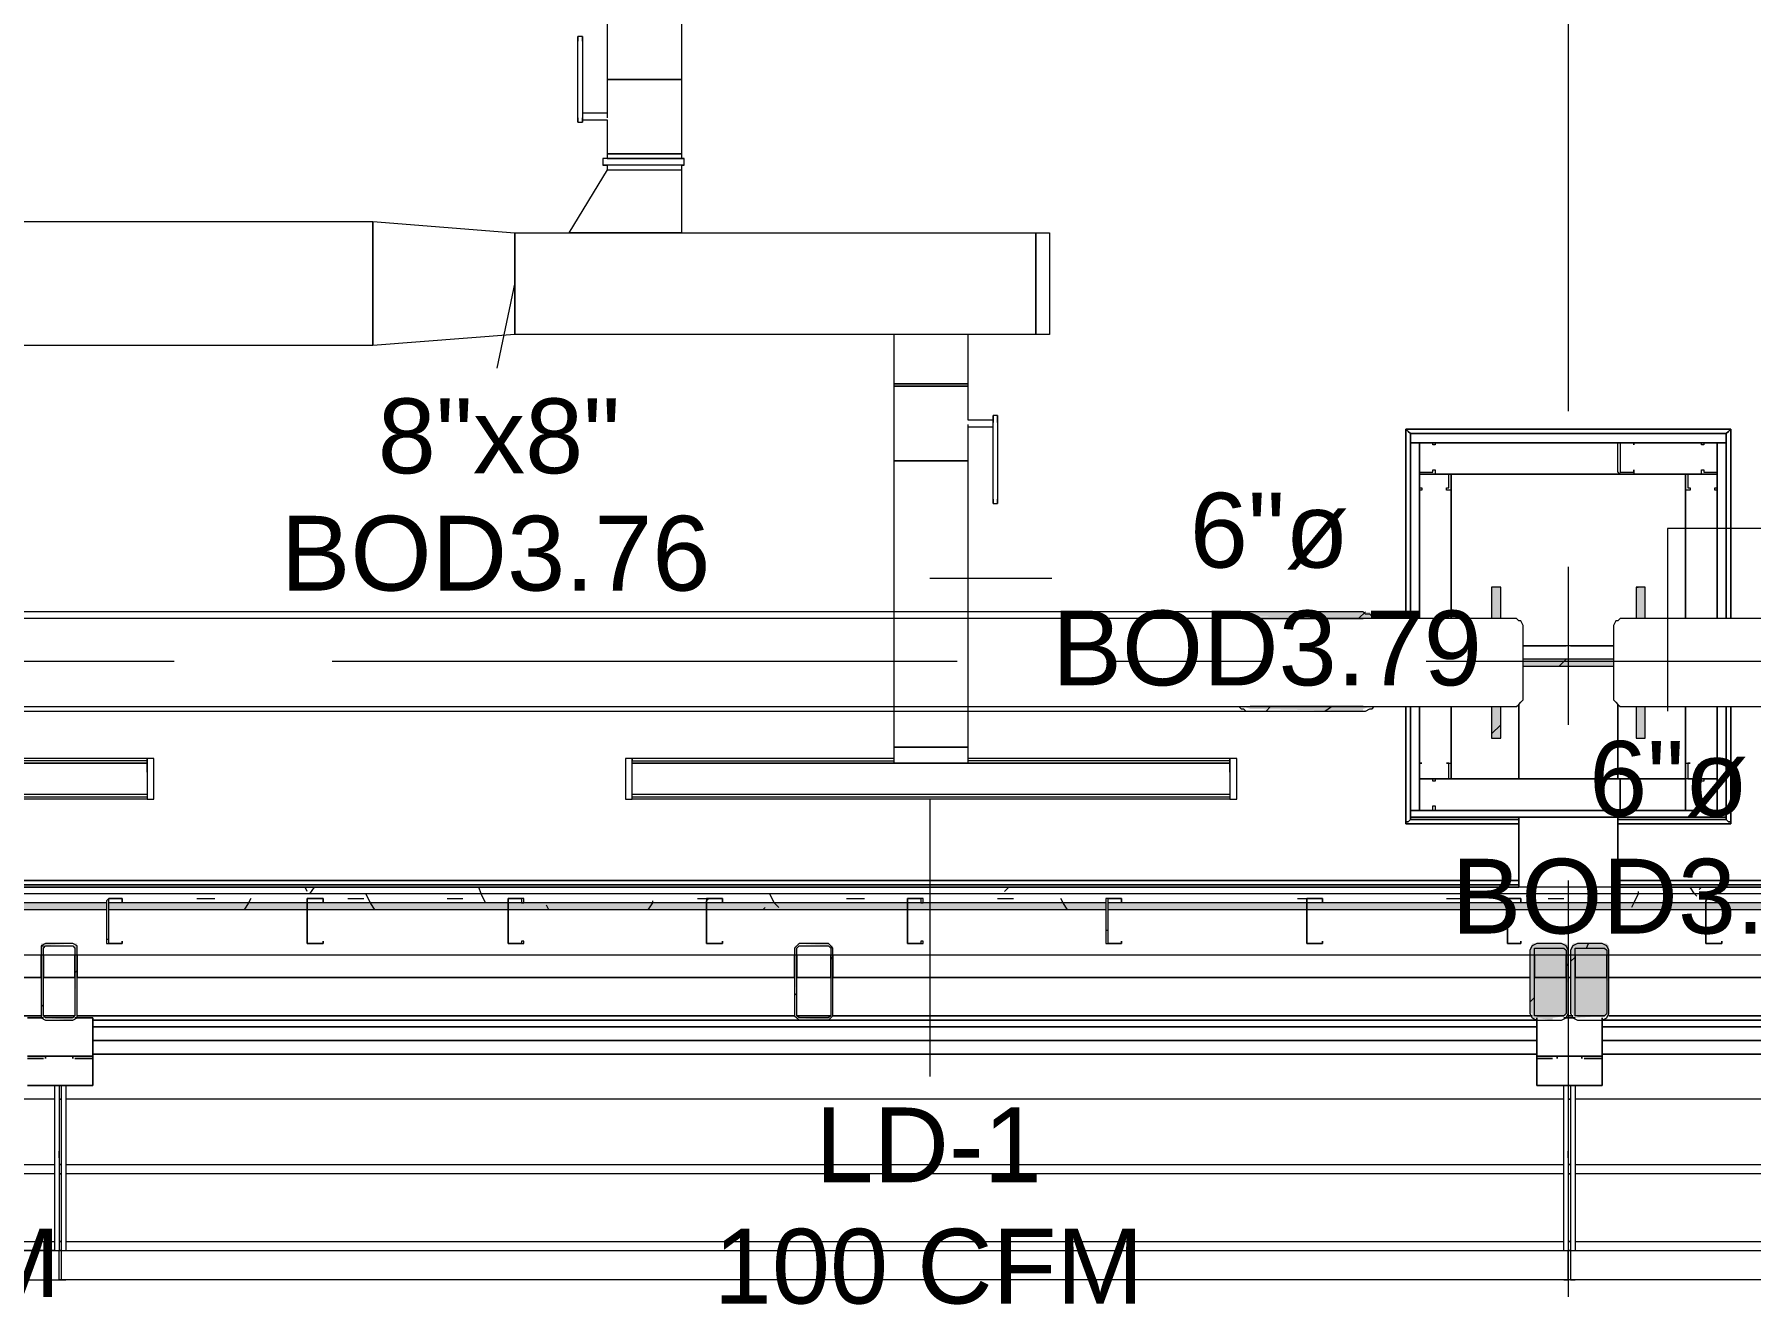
# Model space of a CAD drawing. Header units: metres. Extents: x -2 to 237, y -8 to 52.
# Drawn here: x 22.89 to 26.377, y 9.373 to 11.918 of the extents above; entities that cross this region are included whole.
import ezdxf

# ---------------------------------------------------------------- set-up
doc = ezdxf.new("R2010")
doc.units = ezdxf.units.M
doc.layers.add('HVAC - Ductos', color=5, linetype='Continuous', lineweight=0)
doc.layers.add('PDF3_Text', color=7, linetype='Continuous', lineweight=0)
doc.layers.add('PDF3_Geometry', color=7, linetype='Continuous', lineweight=0, true_color=0xaaaaaa)
doc.layers.add('PDF3_Solid Fills', color=7, linetype='Continuous', lineweight=0, true_color=0xffffff)
doc.styles.add('PDF Helvetica', font='')
doc.styles.get('PDF Helvetica').set_extended_font_data('Helvetica')

msp = doc.modelspace()

# ---------------------------------------------------------------- hatches: boundary and pattern name
at = {"layer": 'PDF3_Solid Fills', "lineweight": 0, "transparency": 33554559}
h = msp.add_hatch(color=256, dxfattribs=at)
h.paths.add_polyline_path([(25.9146, 10.648), (25.9146, 10.6343), (26.0979, 10.6343), (26.0979, 10.648)])
h.paths.add_polyline_path([(25.8688, 10.7306), (25.8688, 10.7947), (25.8504, 10.7947), (25.8504, 10.7306)])
h.paths.add_polyline_path([(25.8688, 10.5518), (25.8504, 10.5518), (25.8504, 10.4876), (25.8688, 10.4876)])
h.paths.add_polyline_path([(26.1438, 10.5518), (26.1438, 10.4876), (26.1621, 10.4876), (26.1621, 10.5518)])
h.paths.add_polyline_path([(26.1621, 10.7306), (26.1621, 10.7947), (26.1438, 10.7947), (26.1438, 10.7306)])
h = msp.add_hatch(color=256, dxfattribs=at)
h.paths.add_polyline_path([(25.3462, 10.5518), (25.36, 10.5472), (25.5892, 10.5426), (25.5892, 10.5472), (25.6029, 10.5518)])
h.paths.add_polyline_path([(25.612, 10.7352), (25.6029, 10.7443), (25.3462, 10.7443), (25.3416, 10.7397), (25.337, 10.7352), (25.612, 10.7306)])
h = msp.add_hatch(color=256, dxfattribs=at)
h.paths.add_polyline_path([(7.6086, 10.1393), (7.6086, 10.153), (7.0265, 10.153), (7.0265, 10.1393)])
h.paths.add_polyline_path([(57.9571, 10.153), (57.9571, 10.1393), (58.6858, 10.1393), (58.6858, 10.153)])
h.paths.add_polyline_path([(57.1457, 10.153), (57.1457, 10.1393), (57.9525, 10.1393), (57.9525, 10.153)])
h.paths.add_polyline_path([(55.1153, 10.153), (55.1153, 10.1393), (57.1412, 10.1393), (57.1412, 10.153)])
h.paths.add_polyline_path([(53.0849, 10.153), (53.0849, 10.1393), (55.1107, 10.1393), (55.1107, 10.153)])
h.paths.add_polyline_path([(52.2736, 10.153), (52.2736, 10.1393), (53.0803, 10.1393), (53.0803, 10.153)])
h.paths.add_polyline_path([(50.2432, 10.153), (50.2432, 10.1393), (52.2691, 10.1393), (52.2691, 10.153)])
h.paths.add_polyline_path([(47.4015, 10.153), (47.4015, 10.1393), (50.2386, 10.1393), (50.2386, 10.153)])
h.paths.add_polyline_path([(45.3711, 10.153), (45.3711, 10.1393), (47.3969, 10.1393), (47.3969, 10.153)])
h.paths.add_polyline_path([(42.5294, 10.153), (42.5294, 10.1393), (45.3665, 10.1393), (45.3665, 10.153)])
h.paths.add_polyline_path([(40.4989, 10.153), (40.4989, 10.1393), (42.5248, 10.1393), (42.5248, 10.153)])
h.paths.add_polyline_path([(39.6877, 10.153), (39.6877, 10.1393), (40.4943, 10.1393), (40.4943, 10.153)])
h.paths.add_polyline_path([(37.6572, 10.153), (37.6572, 10.1393), (39.6831, 10.1393), (39.6831, 10.153)])
h.paths.add_polyline_path([(35.6268, 10.153), (35.6268, 10.1393), (37.6527, 10.1393), (37.6527, 10.153)])
h.paths.add_polyline_path([(34.8155, 10.153), (34.8155, 10.1393), (35.6222, 10.1393), (35.6222, 10.153)])
h.paths.add_polyline_path([(32.7851, 10.153), (32.7851, 10.1393), (34.8109, 10.1393), (34.8109, 10.153)])
h.paths.add_polyline_path([(30.7546, 10.153), (30.7546, 10.1393), (32.7805, 10.1393), (32.7805, 10.153)])
h.paths.add_polyline_path([(29.9434, 10.153), (29.9434, 10.1393), (30.75, 10.1393), (30.75, 10.153)])
h.paths.add_polyline_path([(27.913, 10.153), (27.913, 10.1393), (29.9388, 10.1393), (29.9388, 10.153)])
h.paths.add_polyline_path([(25.0712, 10.153), (25.0712, 10.1393), (27.9084, 10.1393), (27.9084, 10.153)])
h.paths.add_polyline_path([(23.0408, 10.153), (23.0408, 10.1393), (25.0666, 10.1393), (25.0666, 10.153)])
h.paths.add_polyline_path([(20.1991, 10.153), (20.1991, 10.1393), (23.0362, 10.1393), (23.0362, 10.153)])
h.paths.add_polyline_path([(18.1687, 10.153), (18.1687, 10.1393), (20.1945, 10.1393), (20.1945, 10.153)])
h.paths.add_polyline_path([(17.3574, 10.153), (17.3574, 10.1393), (18.1641, 10.1393), (18.1641, 10.153)])
h.paths.add_polyline_path([(15.327, 10.153), (15.327, 10.1393), (17.3528, 10.1393), (17.3528, 10.153)])
h.paths.add_polyline_path([(13.2966, 10.153), (13.2966, 10.1393), (15.3224, 10.1393), (15.3224, 10.153)])
h.paths.add_polyline_path([(12.4853, 10.153), (12.4853, 10.1393), (13.292, 10.1393), (13.292, 10.153)])
h.paths.add_polyline_path([(10.4548, 10.153), (10.4548, 10.1393), (12.4807, 10.1393), (12.4807, 10.153)])
h.paths.add_polyline_path([(8.4244, 10.153), (8.4244, 10.1393), (10.4502, 10.1393), (10.4502, 10.153)])
h.paths.add_polyline_path([(7.6131, 10.153), (7.6131, 10.1393), (8.4198, 10.1393), (8.4198, 10.153)])
h = msp.add_hatch(color=256, dxfattribs=at)
h.paths.add_polyline_path([(22.9079, 10.066), (22.9675, 10.0706), (22.9033, 10.0706), (22.9033, 9.9193), (22.9125, 9.9238), (22.9079, 9.9238)])
h.paths.add_polyline_path([(22.9125, 9.9193), (22.967, 9.9147), (22.9675, 9.9147), (22.9675, 9.9193)])
h.paths.add_polyline_path([(22.9721, 9.9193), (22.9766, 10.0699), (22.9766, 10.0706), (22.9721, 10.0706)])
h = msp.add_hatch(color=256, dxfattribs=at)
h.paths.add_polyline_path([(24.5075, 10.066), (24.5075, 9.9238), (24.512, 10.066)])
h.paths.add_polyline_path([(24.4387, 10.066), (24.4342, 10.066), (24.4342, 9.9238)])
h.paths.add_polyline_path([(24.5029, 10.066), (24.5029, 10.0706), (24.4387, 10.0706)])
h.paths.add_polyline_path([(24.4433, 9.9193), (24.4433, 9.9238), (24.4387, 9.9238)])
h.paths.add_polyline_path([(24.4433, 9.9193), (24.5024, 9.9147), (24.5029, 9.9147), (24.5029, 9.9193)])
for points in [[(25.9283, 9.9284), (25.9329, 9.9284), (25.9329, 9.9193), (25.9421, 9.9193), (25.9739, 9.9147), (25.9742, 9.9147), (25.9742, 9.9193), (26.0017, 9.9238), (26.0062, 10.066), (26.0017, 10.0706), (25.9329, 10.0706), (25.9283, 10.0614)], [(26.0154, 9.9284), (26.0154, 9.9193), (26.016, 9.9193), (26.0842, 9.9238), (26.0887, 10.0645), (26.0887, 10.066), (26.0842, 10.0706), (26.0154, 10.0706), (26.0108, 10.0614), (26.0108, 9.9284)]]:
    msp.add_hatch(color=256, dxfattribs=at).paths.add_polyline_path(points)

# ---------------------------------------------------------------- linework, layer by layer
at = {"layer": 'HVAC - Ductos', "lineweight": 0}
for points in [[(24.0537, 12.8893), (24.0537, 11.826), (24.0537, 11.7572), (24.0033, 11.7572)], [(24.205, 11.6655), (24.205, 11.6747), (24.205, 11.826), (24.2004, 11.826), (24.1959, 11.826), (24.1821, 11.826), (24.1683, 11.826), (24.15, 11.826), (24.1271, 11.826), (24.1087, 11.826), (24.0904, 11.826), (24.0767, 11.826), (24.0629, 11.826), (24.0537, 11.826), (24.0629, 11.826), (24.0767, 11.826), (24.0904, 11.826), (24.1087, 11.826), (24.1271, 11.826), (24.15, 11.826), (24.1683, 11.826), (24.1821, 11.826), (24.1959, 11.826), (24.2004, 11.826), (24.205, 11.826), (24.205, 12.8893)], [(24.0033, 11.913), (23.9941, 11.913)], [(23.9941, 11.748), (23.9941, 11.7435), (23.9941, 11.7389), (23.9941, 11.7435), (23.9941, 11.748), (23.9941, 11.9039)], [(24.0033, 11.9039), (24.0033, 11.748), (24.0033, 11.7435), (24.0033, 11.7389), (24.0033, 11.7435), (24.0033, 11.748), (24.0033, 11.7435), (24.0537, 11.7435), (24.0537, 11.6747), (24.0629, 11.6747), (24.0767, 11.6747), (24.0904, 11.6747), (24.1087, 11.6747), (24.1271, 11.6747), (24.15, 11.6747), (24.1683, 11.6747), (24.1821, 11.6747), (24.1959, 11.6747), (24.2004, 11.6747), (24.205, 11.6747), (24.2004, 11.6747), (24.205, 11.6747), (24.2004, 11.6747), (24.1959, 11.6747), (24.1821, 11.6747), (24.1683, 11.6747), (24.15, 11.6747), (24.1271, 11.6747), (24.1087, 11.6747), (24.0904, 11.6747), (24.0767, 11.6747), (24.0629, 11.6747), (24.0537, 11.6747), (24.0537, 11.6655), (24.0629, 11.6655), (24.0767, 11.6655), (24.0904, 11.6655), (24.1087, 11.6655), (24.1271, 11.6655), (24.15, 11.6655), (24.1683, 11.6655), (24.1821, 11.6655), (24.1959, 11.6655), (24.2004, 11.6655), (24.205, 11.6655), (24.2004, 11.6655), (24.2096, 11.6655), (24.2004, 11.6655), (24.1867, 11.6655), (24.1683, 11.6655), (24.15, 11.6655), (24.1271, 11.6655), (24.1087, 11.6655), (24.0858, 11.6655), (24.0721, 11.6655), (24.0583, 11.6655), (24.0491, 11.6655), (24.0446, 11.6655), (24.0446, 11.6518)], [(24.0537, 11.7572), (24.0537, 11.7526), (24.0537, 11.748)], [(23.9941, 11.7389), (24.0033, 11.7389)], [(24.0537, 11.6655), (24.0491, 11.6655), (24.0446, 11.6655)], [(24.205, 11.6518), (24.2096, 11.6518), (24.2004, 11.6518), (24.1867, 11.6518), (24.1683, 11.6518), (24.15, 11.6518), (24.1271, 11.6518), (24.1087, 11.6518), (24.0858, 11.6518), (24.0721, 11.6518), (24.0583, 11.6518), (24.0491, 11.6518), (24.0446, 11.6518), (24.0491, 11.6518), (24.0537, 11.6518), (24.0537, 11.6426), (24.0629, 11.6426), (24.0767, 11.6426), (24.0904, 11.6426), (24.1087, 11.6426), (24.1271, 11.6426), (24.15, 11.6426), (24.1683, 11.6426), (24.1821, 11.6426), (24.1959, 11.6426), (24.2004, 11.6426), (24.205, 11.6426), (24.205, 11.6518), (24.2004, 11.6518), (24.1959, 11.6518)], [(24.0629, 11.6518), (24.0583, 11.6518)], [(24.0767, 11.6518), (24.0721, 11.6518)], [(24.1683, 11.6518), (24.15, 11.6518), (24.1271, 11.6518), (24.1087, 11.6518), (24.0904, 11.6518), (24.0858, 11.6518)], [(24.1867, 11.6518), (24.1821, 11.6518)], [(24.2096, 11.6518), (24.2096, 11.6655)], [(24.0537, 11.6426), (23.9758, 11.5143), (23.9804, 11.5143), (23.9987, 11.5143), (24.0217, 11.5143), (24.0537, 11.5143), (24.1271, 11.5143), (24.1592, 11.5143), (24.1821, 11.5143), (24.2004, 11.5143), (24.205, 11.5143), (24.205, 11.6426)], [(24.095, 11.6426), (24.0996, 11.6426), (24.1042, 11.6426)], [(24.1546, 11.6426), (24.1592, 11.6426)], [(24.205, 11.5143), (24.2004, 11.5143), (24.1821, 11.5143), (24.1592, 11.5143), (24.1271, 11.5143), (24.0537, 11.5143), (24.0217, 11.5143), (23.9987, 11.5143), (23.9804, 11.5143), (23.9758, 11.5143)], [(23.8658, 11.4134), (23.8291, 11.2393)], [(24.8375, 10.9734), (24.8375, 11.1293), (24.8375, 11.1339), (24.8375, 11.1384), (24.8375, 11.143), (24.8375, 11.1384), (24.8375, 11.1339), (24.8375, 11.1293), (24.8375, 11.1339), (24.787, 11.1339), (24.787, 11.2026), (24.787, 11.2072), (24.787, 11.308), (24.7779, 11.308), (24.7642, 11.308), (24.7504, 11.308), (24.7321, 11.308), (24.7092, 11.308), (24.6908, 11.308), (24.6725, 11.308), (24.6587, 11.308), (24.645, 11.308), (24.6358, 11.308), (24.6358, 11.2072), (24.6358, 11.2026), (24.6358, 11.0514), (24.645, 11.0514), (24.6587, 11.0514), (24.6725, 11.0514), (24.6908, 11.0514), (24.7092, 11.0514), (24.7321, 11.0514), (24.7504, 11.0514), (24.7642, 11.0514), (24.7779, 11.0514), (24.787, 11.0514), (24.787, 11.1201), (24.8375, 11.1201)], [(24.787, 11.1201), (24.787, 11.1247)], [(24.8375, 11.143), (24.8375, 11.1384), (24.8375, 11.143)], [(24.8467, 11.143), (24.8375, 11.143)], [(24.8467, 11.143), (24.8467, 11.1384), (24.8467, 11.143)], [(24.8467, 11.1293), (24.8467, 11.1339), (24.8467, 11.1384), (24.8467, 11.143), (24.8467, 11.1384), (24.8467, 11.1339), (24.8467, 11.1293), (24.8467, 10.9734)], [(24.8375, 10.9643), (24.8467, 10.9643)], [(27.34, 10.9139), (26.2079, 10.9139), (26.2079, 10.5426)], [(24.7092, 10.813), (24.9566, 10.813)], [(24.6358, 10.4693), (24.6404, 10.4693), (24.645, 10.4693), (24.6587, 10.4693), (24.6725, 10.4693), (24.6908, 10.4693), (24.7092, 10.4693), (24.7321, 10.4693), (24.7504, 10.4693), (24.7642, 10.4693), (24.7779, 10.4693), (24.7825, 10.4693), (24.787, 10.4693)], [(24.787, 10.4693), (24.7779, 10.4693), (24.7642, 10.4693), (24.7504, 10.4693), (24.7321, 10.4693), (24.7092, 10.4693), (24.6908, 10.4693), (24.6725, 10.4693), (24.6587, 10.4693), (24.645, 10.4693), (24.6358, 10.4693)], [(23.1187, 10.4188), (23.1187, 10.4234), (23.1187, 10.428), (23.1187, 10.4464), (23.1187, 10.4418), (22.587, 10.4418)], [(23.1187, 10.4464), (22.587, 10.4464)], [(23.1187, 10.4326), (23.1187, 10.428), (23.1187, 10.4234)], [(24.1042, 10.4188), (24.1042, 10.4234), (24.1042, 10.428), (24.1042, 10.4464), (24.1042, 10.4418), (24.6358, 10.4418)], [(24.6358, 10.4464), (24.1042, 10.4464)], [(24.1042, 10.4234), (24.1042, 10.428), (24.1042, 10.4326)], [(25.3188, 10.4188), (25.3188, 10.4234), (25.3188, 10.428), (25.3188, 10.4464), (25.3188, 10.4418), (24.787, 10.4418)], [(25.3188, 10.4464), (24.787, 10.4464)], [(25.3188, 10.4326), (25.3188, 10.428), (25.3188, 10.4234)], [(23.1187, 10.3959), (23.1187, 10.3868), (23.1187, 10.3684), (23.1187, 10.3638), (21.9041, 10.3638), (21.9041, 10.3684), (21.9041, 10.3868), (21.9041, 10.3959)], [(25.3188, 10.3959), (25.3188, 10.3868), (25.3188, 10.3684), (25.3188, 10.3638), (24.1042, 10.3638), (24.1042, 10.3684), (24.1042, 10.3868), (24.1042, 10.3959)], [(21.9041, 10.3684), (23.1187, 10.3684)], [(23.1187, 10.3914), (23.1187, 10.3868), (23.1187, 10.3822)], [(24.1042, 10.3822), (24.1042, 10.3868), (24.1042, 10.3914)], [(24.1042, 10.3684), (25.3188, 10.3684)], [(24.7092, 10.3638), (24.7092, 9.8001)], [(25.3188, 10.3914), (25.3188, 10.3868), (25.3188, 10.3822)]]:
    msp.add_lwpolyline(points, dxfattribs=at)
for points in [[(23.9941, 11.9039), (23.9941, 11.9085), (23.9941, 11.913), (23.9941, 11.9085)], [(24.0033, 11.9039), (24.0033, 11.9085), (24.0033, 11.913), (24.0033, 11.9085)], [(21.1203, 11.5372), (23.5771, 11.5372), (23.5771, 11.2852), (21.1203, 11.2852)], [(23.8658, 11.308), (23.5771, 11.2852), (23.5771, 11.5372), (23.8658, 11.5143)], [(23.8658, 11.5143), (24.9246, 11.5143), (24.9246, 11.308), (23.8658, 11.308)], [(24.9521, 11.5143), (24.9521, 11.308), (24.9246, 11.308), (24.9246, 11.5143)], [(24.787, 11.2072), (24.7779, 11.2072), (24.7642, 11.2072), (24.7504, 11.2072), (24.7321, 11.2072), (24.7092, 11.2072), (24.6908, 11.2072), (24.6725, 11.2072), (24.6587, 11.2072), (24.645, 11.2072), (24.6358, 11.2072), (24.645, 11.2072), (24.6587, 11.2072), (24.6725, 11.2072), (24.6908, 11.2072), (24.7092, 11.2072), (24.7321, 11.2072), (24.7504, 11.2072), (24.7642, 11.2072), (24.7779, 11.2072)], [(24.7092, 11.2072), (24.7321, 11.2072), (24.7504, 11.2072), (24.7642, 11.2072), (24.7779, 11.2072), (24.787, 11.2072), (24.7779, 11.2072), (24.7642, 11.2072), (24.7504, 11.2072), (24.7321, 11.2072), (24.7092, 11.2072), (24.6908, 11.2072), (24.6725, 11.2072), (24.6587, 11.2072), (24.645, 11.2072), (24.6358, 11.2072), (24.645, 11.2072), (24.6587, 11.2072), (24.6725, 11.2072), (24.6908, 11.2072)], [(24.787, 11.2026), (24.7779, 11.2026), (24.7642, 11.2026), (24.7504, 11.2026), (24.7321, 11.2026), (24.7092, 11.2026), (24.6908, 11.2026), (24.6725, 11.2026), (24.6587, 11.2026), (24.645, 11.2026), (24.6358, 11.2026), (24.645, 11.2026), (24.6587, 11.2026), (24.6725, 11.2026), (24.6908, 11.2026), (24.7092, 11.2026), (24.7321, 11.2026), (24.7504, 11.2026), (24.7642, 11.2026), (24.7779, 11.2026)], [(24.6358, 11.2026), (24.645, 11.2026), (24.6587, 11.2026), (24.6725, 11.2026), (24.6908, 11.2026), (24.7092, 11.2026), (24.7321, 11.2026), (24.7504, 11.2026), (24.7642, 11.2026), (24.7779, 11.2026), (24.787, 11.2026), (24.7779, 11.2026), (24.7642, 11.2026), (24.7504, 11.2026), (24.7321, 11.2026), (24.7092, 11.2026), (24.6908, 11.2026), (24.6725, 11.2026), (24.6587, 11.2026), (24.645, 11.2026)], [(24.6358, 10.4372), (24.6404, 10.4372), (24.645, 10.4372), (24.6587, 10.4372), (24.6725, 10.4372), (24.6908, 10.4372), (24.7092, 10.4372), (24.7321, 10.4372), (24.7504, 10.4372), (24.7642, 10.4372), (24.7779, 10.4372), (24.7825, 10.4372), (24.787, 10.4372), (24.787, 10.4693), (24.787, 11.0514), (24.7779, 11.0514), (24.7642, 11.0514), (24.7504, 11.0514), (24.7321, 11.0514), (24.7092, 11.0514), (24.6908, 11.0514), (24.6725, 11.0514), (24.6587, 11.0514), (24.645, 11.0514), (24.6358, 11.0514), (24.6358, 10.4693)], [(24.8375, 10.9734), (24.8375, 10.9689), (24.8375, 10.9643), (24.8375, 10.9689)], [(24.8467, 10.9734), (24.8467, 10.9689), (24.8467, 10.9643), (24.8467, 10.9689)], [(21.9041, 10.4372), (23.1187, 10.4372), (21.9041, 10.4372), (23.1187, 10.4372), (23.1187, 10.373), (21.9041, 10.373)], [(23.1325, 10.3638), (23.1325, 10.4464), (23.1187, 10.4464), (23.1187, 10.3638)], [(24.0904, 10.3638), (24.1042, 10.3638), (24.1042, 10.4464), (24.0904, 10.4464)], [(24.1042, 10.4372), (25.3188, 10.4372), (24.1042, 10.4372), (25.3188, 10.4372), (25.3188, 10.373), (24.1042, 10.373)], [(25.3325, 10.3638), (25.3325, 10.4464), (25.3188, 10.4464), (25.3188, 10.3638)]]:
    msp.add_lwpolyline(points, close=True, dxfattribs=at)
at = {"layer": 'PDF3_Geometry', "lineweight": 0}
for points in [[(44.8348, 23.9902), (44.8348, 23.9857), (45.261, 23.9857), (45.3756, 23.9857), (45.3756, 24.1094), (44.8348, 24.1094), (44.8348, 34.0599), (45.3206, 34.0599), (45.3206, 34.1699), (58.6399, 34.1699), (58.6399, 24.0086), (57.0037, 24.0086), (57.0037, 23.9902), (58.6399, 23.9902), (58.6399, 22.5006), (57.5812, 22.5006), (57.5812, 22.4869), (58.6399, 22.4869), (58.6399, 10.1851), (7.0265, 10.1851)], [(58.6537, 22.4869), (58.6537, 10.1851), (58.6537, 10.1714), (7.0265, 10.1714)], [(26.0062, 12.4218), (26.0062, 11.1522)], [(7.0265, 10.0476), (58.7775, 10.0476), (58.7775, 10.0706), (58.7775, 10.1393), (58.7775, 10.1851), (58.7775, 10.4784), (58.7775, 10.8818), (58.7775, 11.2897), (58.7775, 11.693)], [(25.6854, 11.1064), (26.3271, 11.1064), (25.6854, 11.1064)], [(25.6854, 10.7306), (25.6854, 11.1064), (25.6854, 10.7306)], [(25.6854, 10.7306), (25.6854, 11.1064), (25.6854, 10.7306)], [(25.6854, 11.1064), (26.3271, 11.1064), (25.6854, 11.1064)], [(26.3271, 11.1064), (25.6854, 11.1064)], [(26.3271, 11.1064), (25.6854, 11.1064), (26.3271, 11.1064)], [(25.6854, 11.1064), (25.6854, 11.088)], [(26.3271, 10.7306), (26.3271, 11.1064), (26.3271, 10.7306)], [(26.3271, 11.088), (26.3271, 11.1064)], [(25.6854, 11.088), (26.3271, 11.088)], [(26.0062, 10.836), (26.0062, 10.5151)], [(25.8688, 10.7306), (25.8688, 10.7947), (25.8504, 10.7947), (25.8504, 10.7306)], [(26.1438, 10.7947), (26.1483, 10.7947)], [(26.1621, 10.7306), (26.1621, 10.7947), (26.1438, 10.7947), (26.1438, 10.7306)], [(25.3646, 10.7443), (21.5375, 10.7443), (21.5329, 10.7443), (21.5283, 10.7397), (21.5237, 10.7352), (21.5237, 10.7306), (21.5191, 10.726), (21.5191, 10.7214), (21.5191, 10.5655), (21.5191, 10.5564), (21.5237, 10.5518), (21.5237, 10.5472), (21.5283, 10.5426), (21.5329, 10.5426), (21.5375, 10.5426), (25.3646, 10.5426)], [(25.612, 10.7306), (25.6075, 10.7352), (25.6029, 10.7397), (25.5938, 10.7397), (25.5892, 10.7443), (25.58, 10.7443), (25.3646, 10.7443), (25.36, 10.7443), (25.3508, 10.7397), (25.3462, 10.7397), (25.3416, 10.7352), (25.337, 10.7306)], [(25.58, 10.7306), (25.5938, 10.7443)], [(21.8125, 10.5518), (25.8962, 10.5518), (25.9008, 10.5518), (25.9054, 10.5564), (25.91, 10.561), (25.9146, 10.5655), (25.9146, 10.5701), (25.9146, 10.5747), (25.9146, 10.7076), (25.9146, 10.7122), (25.9146, 10.7168), (25.91, 10.726), (25.9054, 10.726), (25.9008, 10.7306), (25.8962, 10.7306), (21.8125, 10.7306)], [(25.36, 10.7306), (25.3646, 10.7306), (25.58, 10.7306), (25.5846, 10.7306), (25.5892, 10.7306)], [(30.2276, 10.7306), (26.1163, 10.7306), (26.1117, 10.7306), (26.1071, 10.726), (26.1025, 10.726), (26.0979, 10.7168), (26.0979, 10.7122), (26.0979, 10.7076), (26.0979, 10.5747), (26.0979, 10.5701), (26.0979, 10.5655), (26.1025, 10.561), (26.1071, 10.5564), (26.1117, 10.5518), (26.1163, 10.5518), (30.2276, 10.5518)], [(26.0292, 10.6755), (26.0246, 10.6755), (26.02, 10.6755), (26.0154, 10.6755), (26.0108, 10.6755), (26.0154, 10.6755), (26.02, 10.6755), (26.0246, 10.6755), (26.0292, 10.6755), (26.0979, 10.6755), (25.9146, 10.6755), (25.9833, 10.6755), (25.9879, 10.6755), (25.9925, 10.6755), (25.9971, 10.6755), (26.0017, 10.6755), (25.9971, 10.6755), (25.9925, 10.6755), (25.9879, 10.6755), (25.9833, 10.6755)], [(23.1737, 10.6434), (22.8575, 10.6434)], [(24.7642, 10.6434), (23.4946, 10.6434)], [(25.3967, 10.6434), (25.0804, 10.6434)], [(26.9871, 10.6434), (25.7175, 10.6434)], [(26.0979, 10.648), (25.9146, 10.648)], [(25.9879, 10.6343), (26.0017, 10.648)], [(25.9146, 10.6343), (26.0979, 10.6343)], [(25.337, 10.5518), (25.3416, 10.5472), (25.3462, 10.5472), (25.3508, 10.5426), (25.36, 10.5426), (25.3646, 10.5426), (25.58, 10.5426), (25.5892, 10.5426), (25.5938, 10.5426), (25.6029, 10.5472), (25.6075, 10.5472), (25.612, 10.5518)], [(25.5892, 10.5518), (25.5846, 10.5518), (25.58, 10.5518), (25.3646, 10.5518), (25.36, 10.5518)], [(25.3921, 10.5426), (25.4013, 10.5518)], [(25.5112, 10.5426), (25.525, 10.5518)], [(25.6854, 10.5518), (25.6854, 10.3272), (25.6854, 10.5518)], [(25.8504, 10.5518), (25.8504, 10.4876), (25.8688, 10.4876), (25.8688, 10.5518)], [(26.1071, 10.4051), (26.1071, 10.5564), (26.1071, 10.4051)], [(26.1438, 10.5518), (26.1438, 10.4876), (26.1621, 10.4876), (26.1621, 10.5518)], [(25.8504, 10.4968), (25.8688, 10.5151)], [(25.6854, 10.3272), (26.3271, 10.3272), (25.6854, 10.3272)], [(16.9082, 10.1851), (25.9054, 10.1851)], [(16.9082, 10.1851), (25.9054, 10.1851)], [(16.9082, 10.1851), (25.9054, 10.1851)], [(25.9054, 10.1851), (16.9082, 10.1851)], [(16.9082, 10.1851), (25.9054, 10.1851)], [(16.9082, 10.1851), (25.9054, 10.1851)], [(26.0062, 10.1988), (26.0062, 9.2684)], [(26.1071, 10.1851), (35.1043, 10.1851)], [(26.1071, 10.1851), (35.1043, 10.1851)], [(26.1071, 10.1851), (35.1043, 10.1851)], [(35.1043, 10.1851), (26.1071, 10.1851)], [(26.1071, 10.1851), (35.1043, 10.1851)], [(26.1071, 10.1851), (35.1043, 10.1851)], [(23.0362, 10.153), (22.6329, 10.153), (22.225, 10.153), (21.8217, 10.153), (21.4137, 10.153), (21.0103, 10.153), (20.6025, 10.153), (20.1991, 10.153)], [(25.0666, 10.153), (24.6633, 10.153), (24.2554, 10.153), (23.8521, 10.153), (23.4441, 10.153), (23.0408, 10.153)], [(27.9084, 10.153), (27.505, 10.153), (27.0971, 10.153), (26.6938, 10.153), (26.2858, 10.153), (25.8825, 10.153), (25.4746, 10.153), (25.0712, 10.153)], [(23.0362, 10.1393), (22.6329, 10.1393), (22.225, 10.1393), (21.8217, 10.1393), (21.4137, 10.1393), (21.0103, 10.1393), (20.6025, 10.1393), (20.1991, 10.1393)], [(25.0666, 10.1393), (24.6633, 10.1393), (24.2554, 10.1393), (23.8521, 10.1393), (23.4441, 10.1393), (23.0408, 10.1393)], [(27.9084, 10.1393), (27.505, 10.1393), (27.0971, 10.1393), (26.6938, 10.1393), (26.2858, 10.1393), (25.8825, 10.1393), (25.4746, 10.1393), (25.0712, 10.1393)], [(22.9033, 10.066), (22.9079, 10.066)], [(22.9033, 10.0018), (22.9033, 10.0476)], [(22.9079, 10.0476), (22.9079, 10.0018)], [(22.9721, 10.0018), (22.9721, 10.0476)], [(22.9767, 10.0476), (22.9767, 10.0018)], [(24.4342, 10.0018), (24.4342, 10.0476)], [(24.4387, 10.0476), (24.4387, 10.0018)], [(24.5075, 10.0018), (24.5075, 10.0476)], [(24.5075, 10.0384), (24.512, 10.043)], [(24.512, 10.0476), (24.512, 10.0018)], [(25.9283, 10.0476), (25.9283, 10.0018)], [(25.9375, 10.0476), (25.9375, 10.0018)], [(26.0017, 10.0018), (26.0017, 10.0476)], [(26.0062, 10.0018), (26.0062, 10.0476)], [(26.0108, 10.0476), (26.0108, 10.0018)], [(26.0108, 10.0338), (26.02, 10.043)], [(26.02, 10.0476), (26.02, 10.0018)], [(26.0429, 10.0614), (26.0475, 10.0706)], [(26.0842, 10.0018), (26.0842, 10.0476)], [(26.0888, 10.0018), (26.0888, 10.0476)], [(22.9721, 10.011), (22.9767, 10.0155)], [(26.0017, 10.0247), (26.0062, 10.0293)], [(22.9033, 9.9422), (22.9079, 9.9468)], [(24.4342, 9.9651), (24.4387, 9.9697)], [(25.9283, 9.9514), (25.9375, 9.9606)], [(22.8758, 9.9193), (22.9079, 9.9193), (22.8758, 9.9193)], [(26.0383, 9.7818), (26.0338, 9.7818), (26.075, 9.7818), (26.075, 9.7864), (26.075, 9.8322), (26.075, 9.8368), (26.075, 9.8414), (26.075, 9.8459), (26.075, 9.9147), (26.075, 9.9193), (26.075, 9.9147), (26.075, 9.8459), (26.075, 9.8414), (26.075, 9.8368), (26.075, 9.8322), (26.075, 9.7864), (26.075, 9.7818), (26.0338, 9.7818), (26.0383, 9.7818), (26.0429, 9.7818), (26.0383, 9.7818), (26.0338, 9.7818), (25.9833, 9.7818), (25.9742, 9.7818), (25.9833, 9.7818), (25.9971, 9.7818), (25.9925, 9.7818), (26.0062, 9.7818), (26.0108, 9.7818), (26.0108, 9.4472), (26.0108, 9.4334), (26.0108, 9.4151), (26.0108, 9.406), (26.0108, 9.3922), (26.0108, 9.3876), (22.94, 9.3876), (22.94, 9.3922), (22.94, 9.406), (22.94, 9.4151), (22.94, 9.4334), (22.94, 9.4472), (22.9445, 9.4472)], [(26.0108, 9.7818), (26.02, 9.7818), (26.0338, 9.7818), (26.0246, 9.7818), (26.0338, 9.7818), (25.9833, 9.7818), (25.9421, 9.7818), (25.9421, 9.7864), (25.9421, 9.8322), (25.9421, 9.8368), (25.9421, 9.8414), (25.9421, 9.8459), (25.9421, 9.9147), (25.9421, 9.9193), (25.9421, 9.9147), (25.9421, 9.8459), (25.9421, 9.8414), (25.9421, 9.8368), (25.9421, 9.8322), (25.9421, 9.7864), (25.9421, 9.7818), (25.9833, 9.7818), (25.9742, 9.7818), (25.9833, 9.7818), (26.0338, 9.7818), (26.0383, 9.7818), (26.0429, 9.7818)], [(25.9971, 9.9193), (26.02, 9.9193), (25.9971, 9.9193)], [(25.9971, 9.9193), (26.02, 9.9193), (25.9971, 9.9193)], [(22.9125, 9.8368), (22.9125, 9.8414)], [(22.9125, 9.8368), (22.9125, 9.8414)], [(22.9125, 9.8414), (22.9125, 9.8368)], [(22.9125, 9.8414), (22.9125, 9.8368)], [(22.9675, 9.8368), (22.9675, 9.8414)], [(22.9675, 9.8368), (22.9675, 9.8414)], [(22.9675, 9.8368), (22.9675, 9.8414)], [(22.9675, 9.8368), (22.9675, 9.8414)], [(24.4342, 9.8459), (24.512, 9.8459)], [(25.9833, 9.8368), (25.9833, 9.8414)], [(25.9833, 9.8414), (25.9833, 9.8368)], [(25.9833, 9.8414), (25.9833, 9.8368)], [(26.0338, 9.8368), (26.0338, 9.8414)], [(26.0338, 9.8368), (26.0338, 9.8414)], [(26.0338, 9.8368), (26.0338, 9.8414)], [(7.6131, 9.7818), (7.6086, 9.7818), (7.6131, 9.7818), (7.6131, 9.4472), (7.604, 9.4472), (10.6794, 9.4472), (10.6748, 9.4472), (13.7457, 9.4472), (13.7412, 9.4472), (16.8119, 9.4472), (16.8074, 9.4472), (19.8783, 9.4472), (19.8737, 9.4472), (22.9445, 9.4472), (22.94, 9.4472), (26.0108, 9.4472), (26.0062, 9.4472), (29.0772, 9.4472), (29.0726, 9.4472), (32.1434, 9.4472)], [(19.8783, 9.4472), (19.8737, 9.4472), (19.8737, 9.4334), (19.8737, 9.4151), (19.8737, 9.406), (19.8737, 9.3922), (19.8737, 9.3876), (22.9445, 9.3876), (22.9445, 9.3922), (22.9445, 9.406), (22.9445, 9.4151), (22.9445, 9.4334), (22.9445, 9.4472), (22.9445, 9.7818), (22.94, 9.7818), (22.9263, 9.7818), (22.94, 9.7818), (22.9445, 9.7818), (22.9537, 9.7818)], [(22.8758, 9.7818), (22.9171, 9.7818), (22.9308, 9.7818), (22.9263, 9.7818), (22.9308, 9.7818), (22.9308, 9.4472), (19.8875, 9.4472)], [(22.9445, 9.7818), (22.9537, 9.7818), (22.9675, 9.7818), (22.9583, 9.7818), (22.9675, 9.7818), (22.9171, 9.7818), (22.8758, 9.7818)], [(22.9308, 9.7818), (22.9171, 9.7818), (22.9217, 9.7818), (22.9171, 9.7818), (22.9675, 9.7818), (22.9583, 9.7818), (22.9675, 9.7818), (22.9537, 9.7818), (22.9537, 9.4472), (25.9971, 9.4472), (25.9971, 9.7818)], [(22.94, 9.7818), (22.94, 9.4472)], [(25.9879, 9.7818), (25.9833, 9.7818), (25.9879, 9.7818)], [(25.9879, 9.7818), (25.9833, 9.7818), (25.9879, 9.7818)], [(26.02, 9.7818), (26.02, 9.4472), (29.0634, 9.4472), (29.0634, 9.7818), (29.0726, 9.7818), (29.0772, 9.7818), (29.0772, 9.4472), (29.0772, 9.4334), (29.0772, 9.4151), (29.0772, 9.406), (29.0772, 9.3922), (29.0772, 9.3876), (26.0062, 9.3876), (26.0062, 9.3922), (26.0062, 9.406), (26.0062, 9.4151), (26.0062, 9.4334), (26.0062, 9.4472), (26.0108, 9.4472)], [(26.0062, 9.7818), (26.0062, 9.4472)], [(22.9308, 9.7543), (19.8875, 9.7543)], [(25.9971, 9.7543), (22.9537, 9.7543)], [(29.0634, 9.7543), (26.02, 9.7543)], [(22.94, 9.6351), (22.94, 9.6488)], [(26.0062, 9.6351), (26.0062, 9.6488)], [(19.8875, 9.6214), (22.9308, 9.6214)], [(22.9308, 9.603), (19.8875, 9.603)], [(22.9537, 9.6214), (25.9971, 9.6214)], [(25.9971, 9.603), (22.9537, 9.603)], [(26.02, 9.6214), (29.0634, 9.6214)], [(29.0634, 9.603), (26.02, 9.603)], [(19.8875, 9.4655), (22.9308, 9.4655)], [(22.9537, 9.4655), (25.9971, 9.4655)], [(26.02, 9.4655), (29.0634, 9.4655)], [(22.9308, 9.3876), (22.94, 9.3876)], [(22.9445, 9.3876), (22.9537, 9.3876)], [(25.9971, 9.3876), (26.0062, 9.3876)], [(26.0108, 9.3876), (26.02, 9.3876)]]:
    msp.add_lwpolyline(points, dxfattribs=at)
for points in [[(25.6763, 11.1155), (26.3362, 11.1155), (26.3316, 11.111), (26.3271, 11.1064), (25.6854, 11.1064), (25.6808, 11.111), (25.6854, 11.1064), (26.3271, 11.1064), (26.3316, 11.111), (26.3362, 11.1155), (25.6763, 11.1155), (26.3362, 11.1155), (26.3362, 10.7306), (26.3362, 11.1155), (26.3362, 10.7306), (26.3362, 11.1155)], [(25.6763, 10.7306), (25.6763, 11.1155)], [(26.3271, 11.1064), (26.3271, 11.0239), (26.3271, 10.7306), (26.3271, 11.1064), (26.3271, 10.7306), (26.3271, 11.088), (26.3088, 11.088), (25.7038, 11.088), (25.6854, 11.088), (25.6854, 10.7306), (25.6854, 11.1064), (25.6808, 11.111), (25.6763, 11.1155), (25.6763, 10.7306), (25.6763, 11.1155), (25.6808, 11.111), (25.6854, 11.1064), (25.6854, 10.7306), (25.6854, 11.1064), (25.6854, 10.7306), (25.6854, 11.1064), (26.3271, 11.1064), (25.6854, 11.1064)], [(25.6854, 11.0239), (25.6854, 10.7306), (25.6854, 11.1064)], [(26.3316, 11.111), (26.3271, 11.1064), (26.3271, 10.7306), (26.3271, 11.1064), (26.3271, 10.7306), (26.3271, 11.1064)], [(26.3271, 11.1064), (26.3271, 10.7306)], [(25.7038, 11.0239), (25.7038, 11.0284), (25.7038, 11.088), (25.7358, 11.088), (25.7358, 11.0834), (25.7312, 11.0834), (25.7312, 11.088), (25.7038, 11.088), (25.7038, 11.0284), (25.7312, 11.0284), (25.7312, 11.033), (25.7358, 11.033), (25.7358, 11.0239)], [(25.7679, 11.0239), (25.7038, 11.0239), (25.7038, 11.088), (25.7038, 10.7306), (25.7038, 11.0239), (25.7679, 11.0239), (25.7679, 10.7306)], [(26.2446, 11.0239), (25.7679, 11.0239), (26.2446, 11.0239), (26.3088, 11.0239), (26.3088, 11.088), (26.3088, 10.7306), (26.3088, 11.0239), (26.2446, 11.0239), (26.2446, 10.7306)], [(26.1117, 11.0239), (26.1071, 11.0284), (26.1071, 11.088), (26.1117, 11.088), (26.1392, 11.088), (26.1392, 11.0834), (26.1392, 11.088), (26.1117, 11.088), (26.1117, 11.0284), (26.1392, 11.0284), (26.1392, 11.033), (26.1392, 11.0239)], [(26.3088, 11.088), (26.3088, 11.0284), (26.3088, 11.0239), (26.2767, 11.0239), (26.2767, 11.033), (26.2812, 11.033), (26.2812, 11.0284), (26.3088, 11.0284), (26.3088, 11.088), (26.2812, 11.088), (26.2812, 11.0834), (26.2767, 11.0834), (26.2767, 11.088)], [(25.7038, 11.0239), (25.7633, 11.0239), (25.7679, 11.0239), (25.7679, 10.9918), (25.7588, 10.9918), (25.7588, 10.9964), (25.7633, 10.9964), (25.7633, 11.0239), (25.7038, 11.0239), (25.7038, 10.9964), (25.7083, 10.9964), (25.7083, 10.9918), (25.7038, 10.9918)], [(26.2446, 11.0239), (26.2492, 11.0239), (26.3088, 11.0239), (26.3088, 10.9918), (26.3042, 10.9918), (26.3042, 10.9964), (26.3088, 10.9964), (26.3088, 11.0239), (26.2492, 11.0239), (26.2492, 10.9964), (26.2538, 10.9964), (26.2538, 10.9918), (26.2446, 10.9918)], [(26.3362, 10.3134), (26.3362, 10.318), (26.3316, 10.318), (26.3271, 10.3226), (26.3271, 10.3272), (26.3271, 10.5518), (26.3271, 10.3226), (26.3271, 10.5518), (26.3271, 10.3272), (26.1071, 10.3272), (26.3271, 10.3272), (26.2446, 10.3272), (25.6854, 10.3272), (25.6854, 10.3226), (25.6808, 10.318), (25.6854, 10.3226), (25.6854, 10.3272), (25.6854, 10.5518), (25.6854, 10.3226), (25.9054, 10.3226), (25.6854, 10.3226), (25.6854, 10.5518), (25.6854, 10.4051), (25.6854, 10.3272), (25.6854, 10.5518), (25.6854, 10.3272), (25.9054, 10.3272), (25.6854, 10.3272), (25.6854, 10.3226), (25.6808, 10.318), (25.6763, 10.318), (25.6763, 10.3134), (25.9054, 10.3134), (25.6763, 10.3134), (25.6763, 10.5518), (25.6763, 10.3134), (25.6763, 10.318), (25.6763, 10.3134), (25.6763, 10.5518), (25.6763, 10.3134), (25.9054, 10.3134), (25.6763, 10.3134), (25.6763, 10.318), (25.6808, 10.318), (25.6854, 10.3226), (25.6854, 10.3272), (25.9054, 10.3272), (25.6854, 10.3272), (25.6854, 10.5518), (25.6854, 10.3226), (25.6854, 10.5518), (25.6854, 10.341), (25.7038, 10.341), (26.2446, 10.341), (26.3088, 10.341), (26.3088, 10.5518), (26.3088, 10.3272), (26.3271, 10.3272), (26.3271, 10.5518), (26.3271, 10.3272), (26.3271, 10.5518), (26.3271, 10.3272), (26.3271, 10.3226), (26.3316, 10.318), (26.3362, 10.318), (26.3362, 10.3134), (26.3362, 10.5518), (26.3362, 10.3134), (26.3362, 10.5518), (26.3362, 10.3134), (26.1071, 10.3134), (26.3362, 10.3134), (26.3362, 10.318), (26.3362, 10.3134), (26.1071, 10.3134)], [(26.2446, 10.341), (26.2446, 10.4051), (25.7679, 10.4051), (25.7038, 10.4051), (25.7038, 10.341), (25.7038, 10.5518), (25.7038, 10.4051), (25.7679, 10.4051), (25.7679, 10.5518), (25.7679, 10.4051), (26.2446, 10.4051), (26.2446, 10.5518), (26.2446, 10.4051)], [(25.9054, 10.4051), (25.9054, 10.5564)], [(26.3271, 10.3272), (26.3271, 10.5518), (26.3271, 10.3226), (26.3271, 10.5518)], [(25.7679, 10.4097), (25.7679, 10.4051), (25.7633, 10.4051), (25.7038, 10.4051), (25.7038, 10.4097), (25.7038, 10.4372), (25.7083, 10.4372), (25.7038, 10.4372), (25.7038, 10.4097), (25.7038, 10.4051), (25.7633, 10.4051), (25.7633, 10.4097), (25.7633, 10.4372), (25.7588, 10.4372), (25.7679, 10.4372)], [(26.3088, 10.4097), (26.3088, 10.4051), (26.2492, 10.4051), (26.2446, 10.4051), (26.2446, 10.4097), (26.2446, 10.4372), (26.2538, 10.4372), (26.2492, 10.4372), (26.2492, 10.4097), (26.2492, 10.4051), (26.3088, 10.4051), (26.3088, 10.4097), (26.3088, 10.4372)], [(26.3042, 10.4372), (26.3088, 10.4372)], [(25.7038, 10.341), (25.7038, 10.3456), (25.7038, 10.4051), (25.7358, 10.4051), (25.7358, 10.4005), (25.7312, 10.4005), (25.7312, 10.4051), (25.7038, 10.4051), (25.7038, 10.3456), (25.7038, 10.341), (25.7312, 10.341), (25.7312, 10.3501), (25.7358, 10.3501), (25.7358, 10.341)], [(26.1117, 10.341), (26.1117, 10.3456), (26.1117, 10.4051), (26.1438, 10.4051), (26.1438, 10.4005), (26.1392, 10.4005), (26.1392, 10.4051), (26.1117, 10.4051), (26.1117, 10.3456), (26.1117, 10.341), (26.1392, 10.341), (26.1392, 10.3501), (26.1438, 10.3501), (26.1438, 10.341)], [(26.3088, 10.4051), (26.3088, 10.3456), (26.3088, 10.341), (26.2767, 10.341), (26.2767, 10.3501), (26.2812, 10.3501), (26.2812, 10.341), (26.3088, 10.341), (26.3088, 10.3456), (26.3088, 10.4051), (26.2812, 10.4051), (26.2812, 10.4005), (26.2767, 10.4005), (26.2767, 10.4051)], [(25.6854, 10.341), (25.6854, 10.3272), (26.3088, 10.3272), (26.3088, 10.341)], [(25.9054, 10.3226), (25.6854, 10.3226)], [(25.9054, 10.1851), (25.9054, 10.3272)], [(26.1071, 10.1851), (26.1071, 10.3272)], [(26.3271, 10.3272), (26.1071, 10.3272), (26.3271, 10.3272), (26.3271, 10.3226), (26.3316, 10.318), (26.3271, 10.3226)], [(26.3271, 10.3226), (26.1071, 10.3226)], [(26.3271, 10.3226), (26.1071, 10.3226)], [(16.9082, 10.1988), (25.9054, 10.1988)], [(16.9082, 10.1988), (25.9054, 10.1988)], [(16.9082, 10.1897), (25.9054, 10.1897)], [(16.9082, 10.1897), (25.9054, 10.1897)], [(26.1071, 10.1988), (35.1043, 10.1988)], [(26.1071, 10.1988), (35.1043, 10.1988)], [(26.1071, 10.1897), (35.1043, 10.1897)], [(26.1071, 10.1897), (35.1043, 10.1897)], [(23.0683, 10.1622), (23.0408, 10.1622), (23.0362, 10.1576), (23.0362, 10.0706), (23.0408, 10.0706), (23.0683, 10.0706), (23.0683, 10.0751), (23.0683, 10.0706), (23.0408, 10.0706), (23.0408, 10.1576), (23.0408, 10.1622), (23.0683, 10.1622), (23.0683, 10.153)], [(23.4763, 10.1622), (23.4441, 10.1622), (23.4441, 10.1576), (23.4441, 10.0706), (23.4763, 10.0706), (23.4763, 10.0751), (23.4763, 10.0706), (23.4441, 10.0706), (23.4441, 10.1576), (23.4441, 10.1622), (23.4763, 10.1622), (23.4763, 10.153)], [(23.8841, 10.1622), (23.8521, 10.1622), (23.8521, 10.1576), (23.8521, 10.0706), (23.8841, 10.0706), (23.8841, 10.0751), (23.8796, 10.0751), (23.8796, 10.0706), (23.8521, 10.0706), (23.8521, 10.1576), (23.8521, 10.1622), (23.8796, 10.1622), (23.8796, 10.153), (23.8841, 10.153)], [(24.2875, 10.1622), (24.26, 10.1622), (24.2554, 10.1622), (24.2554, 10.1576), (24.2554, 10.0706), (24.26, 10.0706), (24.2875, 10.0706), (24.2875, 10.0751), (24.2875, 10.0706), (24.26, 10.0706), (24.2554, 10.0706), (24.2554, 10.1576), (24.26, 10.1622), (24.2875, 10.1622), (24.2875, 10.153)], [(24.6954, 10.1622), (24.6633, 10.1622), (24.6633, 10.1576), (24.6633, 10.0706), (24.6954, 10.0706), (24.6954, 10.0751), (24.6908, 10.0751), (24.6908, 10.0706), (24.6633, 10.0706), (24.6633, 10.1576), (24.6633, 10.1622), (24.6908, 10.1622), (24.6908, 10.153), (24.6954, 10.153)], [(25.0987, 10.1622), (25.0712, 10.1622), (25.0666, 10.1622), (25.0666, 10.1576), (25.0666, 10.0706), (25.0712, 10.0706), (25.0987, 10.0706), (25.0987, 10.0751), (25.0987, 10.0706), (25.0712, 10.0706), (25.0712, 10.1576), (25.0712, 10.1622), (25.0987, 10.1622), (25.0987, 10.153)], [(25.5066, 10.1622), (25.4746, 10.1622), (25.4746, 10.1576), (25.4746, 10.0706), (25.5066, 10.0706), (25.5066, 10.0751), (25.5066, 10.0706), (25.4746, 10.0706), (25.4746, 10.1576), (25.4746, 10.1622), (25.5066, 10.1622), (25.5066, 10.153)], [(25.91, 10.1622), (25.8825, 10.1622), (25.8825, 10.1576), (25.8825, 10.0706), (25.91, 10.0706), (25.91, 10.0751), (25.91, 10.0706), (25.8825, 10.0706), (25.8825, 10.1576), (25.8825, 10.1622), (25.91, 10.1622), (25.91, 10.153)], [(26.3179, 10.1622), (26.2904, 10.1622), (26.2858, 10.1622), (26.2858, 10.1576), (26.2858, 10.0706), (26.2904, 10.0706), (26.3179, 10.0706), (26.3179, 10.0751), (26.3179, 10.0706), (26.2904, 10.0706), (26.2858, 10.0706), (26.2858, 10.1576), (26.2904, 10.1622), (26.3179, 10.1622), (26.3179, 10.153)], [(22.9033, 9.9238), (22.9033, 9.9193), (22.9125, 9.9147), (22.9675, 9.9147), (22.9767, 9.9193), (22.9767, 9.9238), (22.9767, 10.0614), (22.9767, 10.066), (22.9675, 10.0706), (22.9125, 10.0706), (22.9033, 10.066), (22.9033, 10.0614)], [(22.9675, 9.9193), (22.9125, 9.9193), (22.9079, 9.9238), (22.9079, 10.0614), (22.9125, 10.066), (22.9675, 10.066), (22.9721, 10.0614), (22.9721, 9.9238)], [(24.4342, 9.9238), (24.4387, 9.9193), (24.4433, 9.9147), (24.5029, 9.9147), (24.5075, 9.9193), (24.512, 9.9238), (24.512, 10.0614), (24.5075, 10.066), (24.5029, 10.0706), (24.4433, 10.0706), (24.4387, 10.066), (24.4342, 10.0614)], [(24.5029, 9.9193), (24.4433, 9.9193), (24.4387, 9.9238), (24.4387, 10.0614), (24.4433, 10.066), (24.5029, 10.066), (24.5075, 10.0614), (24.5075, 9.9238)], [(25.9925, 10.0706), (25.9421, 10.0706), (25.9329, 10.066), (25.9283, 10.0568), (25.9283, 9.9284), (25.9329, 9.9193), (25.9421, 9.9147), (25.9925, 9.9147), (26.0017, 9.9193), (26.0062, 9.9284), (26.0062, 10.0568), (26.0017, 10.066)], [(25.9375, 10.0568), (25.9375, 10.0614), (25.9421, 10.0614), (25.9925, 10.0614), (25.9971, 10.0614), (26.0017, 10.0568), (26.0017, 9.9284), (25.9971, 9.9238), (25.9925, 9.9238), (25.9421, 9.9238), (25.9375, 9.9238), (25.9375, 9.9284)], [(26.075, 10.0706), (26.0246, 10.0706), (26.0154, 10.066), (26.0108, 10.0568), (26.0108, 9.9284), (26.0154, 9.9193), (26.0246, 9.9147), (26.075, 9.9147), (26.0842, 9.9193), (26.0888, 9.9284), (26.0888, 10.0568), (26.0842, 10.066)], [(26.075, 10.0614), (26.0796, 10.0614), (26.0842, 10.0568), (26.0842, 9.9284), (26.0796, 9.9238), (26.075, 9.9238), (26.0246, 9.9238), (26.02, 9.9238), (26.02, 9.9284), (26.02, 10.0568), (26.02, 10.0614), (26.0246, 10.0614)], [(22.9033, 10.0018), (21.4825, 10.0018)], [(22.9721, 10.0018), (22.94, 10.0018), (22.9079, 10.0018), (22.94, 10.0018)], [(24.4342, 10.0018), (22.9767, 10.0018)], [(24.4709, 10.0018), (24.4387, 10.0018), (24.4709, 10.0018), (24.5075, 10.0018)], [(24.512, 10.0018), (25.9283, 10.0018)], [(25.9375, 10.0018), (26.0017, 10.0018)], [(26.0108, 10.0018), (26.0062, 10.0018)], [(26.0842, 10.0018), (26.02, 10.0018)], [(27.5004, 10.0018), (26.0888, 10.0018)], [(22.9033, 9.9238), (21.4825, 9.9238)], [(22.94, 9.9238), (22.9079, 9.9238)], [(23.0087, 9.7818), (22.9675, 9.7818), (22.9721, 9.7818), (22.9767, 9.7818), (22.9721, 9.7818), (22.9675, 9.7818), (22.9125, 9.7818), (22.9079, 9.7818), (22.9125, 9.7818), (22.9079, 9.7818), (22.9125, 9.7818), (22.9675, 9.7818), (22.9721, 9.7818), (22.9767, 9.7818), (22.9721, 9.7818), (22.9675, 9.7818), (23.0087, 9.7818), (23.0087, 9.7864), (23.0087, 9.8322), (23.0087, 9.8368), (23.0087, 9.8414), (23.0087, 9.8459), (23.0087, 9.9147), (23.0087, 9.9193), (22.9721, 9.9193), (23.0087, 9.9193), (23.0087, 9.9147), (23.0087, 9.8459), (23.0087, 9.8414), (23.0087, 9.8368), (23.0087, 9.8322), (23.0087, 9.7864)], [(22.9721, 9.9238), (22.94, 9.9238)], [(24.4342, 9.9238), (22.9767, 9.9238)], [(24.4709, 9.9147), (23.0087, 9.9147)], [(24.4709, 9.9238), (24.4387, 9.9238)], [(24.5075, 9.9238), (24.4709, 9.9238)], [(25.9421, 9.9147), (24.4709, 9.9147)], [(25.9329, 9.9238), (24.512, 9.9238)], [(25.9971, 9.9238), (25.9421, 9.9238)], [(25.9971, 9.9193), (26.02, 9.9193)], [(26.0154, 9.9238), (26.0062, 9.9238)], [(26.0796, 9.9238), (26.0246, 9.9238)], [(27.5371, 9.9147), (26.075, 9.9147)], [(27.5004, 9.9238), (26.0888, 9.9238)], [(24.4709, 9.901), (23.0087, 9.901)], [(24.4709, 9.8734), (23.0087, 9.8734)], [(25.9421, 9.901), (24.4709, 9.901)], [(25.9421, 9.8734), (24.4709, 9.8734)], [(27.5371, 9.901), (26.075, 9.901)], [(27.5371, 9.8734), (26.075, 9.8734)], [(22.8758, 9.8414), (23.0087, 9.8414)], [(22.9079, 9.8368), (22.8758, 9.8368)], [(22.9125, 9.8414), (22.9125, 9.8368)], [(22.9125, 9.8368), (22.9125, 9.8414)], [(22.9675, 9.8414), (22.9675, 9.8368)], [(22.9675, 9.8414), (22.9675, 9.8368)], [(23.0087, 9.8368), (22.9721, 9.8368)], [(25.9421, 9.8459), (24.4709, 9.8459), (23.0087, 9.8459), (24.4709, 9.8459)], [(25.9421, 9.8414), (26.075, 9.8414)], [(25.9742, 9.8368), (25.9421, 9.8368)], [(25.9833, 9.8414), (25.9833, 9.8368)], [(25.9833, 9.8368), (25.9833, 9.8414)], [(26.0338, 9.8414), (26.0338, 9.8368)], [(26.0338, 9.8414), (26.0338, 9.8368)], [(26.075, 9.8368), (26.0383, 9.8368)], [(26.075, 9.8459), (27.5371, 9.8459), (29.0084, 9.8459), (27.5371, 9.8459)], [(22.9217, 9.7818), (22.9171, 9.7818), (22.9125, 9.7818), (22.9171, 9.7818)], [(26.0062, 9.7818), (26.0108, 9.7818), (26.02, 9.7818), (26.0338, 9.7818), (26.0246, 9.7818), (26.0338, 9.7818), (25.9833, 9.7818), (25.9971, 9.7818), (25.9925, 9.7818)], [(22.94, 9.7543), (22.9445, 9.7543)], [(26.0062, 9.7543), (26.0108, 9.7543)], [(22.9445, 9.6214), (22.94, 9.6214)], [(22.94, 9.603), (22.9445, 9.603)], [(26.0108, 9.6214), (26.0062, 9.6214)], [(26.0062, 9.603), (26.0108, 9.603)], [(22.9445, 9.4655), (22.94, 9.4655)], [(26.0108, 9.4655), (26.0062, 9.4655)]]:
    msp.add_lwpolyline(points, close=True, dxfattribs=at)
at = {"layer": 'PDF3_Geometry', "color": 254, "lineweight": 0, "true_color": 0xeaeaea}
for points in [[(23.4441, 10.176), (23.4396, 10.1851)], [(23.4579, 10.1851), (23.4487, 10.1714)], [(23.8062, 10.153), (23.7971, 10.1714), (23.7925, 10.1851)], [(24.8696, 10.1851), (24.8604, 10.176)], [(26.2675, 10.1668), (26.2629, 10.1714), (26.2538, 10.1851)], [(26.2767, 10.1851), (26.2721, 10.1806)], [(23.2196, 10.1622), (23.2562, 10.1622)], [(23.3296, 10.1622), (23.325, 10.153), (23.3158, 10.1393)], [(23.5267, 10.1622), (23.5587, 10.1622)], [(23.5816, 10.1393), (23.5725, 10.153), (23.5633, 10.1714)], [(23.7283, 10.1622), (23.7604, 10.1622)], [(23.9346, 10.1393), (23.93, 10.1484)], [(24.1454, 10.1576), (24.1454, 10.153), (24.1362, 10.1393)], [(24.237, 10.1622), (24.2692, 10.1622)], [(24.4021, 10.1438), (24.3929, 10.153), (24.3837, 10.1714)], [(24.5396, 10.1622), (24.5763, 10.1622)], [(24.8467, 10.1622), (24.8787, 10.1622)], [(24.9887, 10.1393), (24.9796, 10.153), (24.975, 10.1622)], [(25.4562, 10.1622), (25.4883, 10.1622)], [(25.7588, 10.1622), (25.7954, 10.1622)], [(25.965, 10.1622), (25.9971, 10.1622)], [(26.1483, 10.176), (26.1483, 10.1714), (26.1392, 10.153), (26.1346, 10.1438)], [(24.3746, 10.1438), (24.37, 10.1393)]]:
    msp.add_lwpolyline(points, dxfattribs=at)
at = {"layer": 'PDF3_Geometry', "color": 254, "lineweight": 0, "true_color": 0xd2d2d2}
for points in [[(23.0362, 10.0797), (23.0408, 10.0797)], [(25.0666, 10.098), (25.0712, 10.098)]]:
    msp.add_lwpolyline(points, dxfattribs=at)

# ---------------------------------------------------------------- texts
at = {"layer": 'PDF3_Text', "lineweight": 0, "char_height": 0.15195, "attachment_point": 4, "style": 'PDF Helvetica'}
for s, insert in [('8"x8"', (23.5872, 11.1007)), ('6"ø', (25.2372, 10.9082)), ('BOD3.76', (23.3901, 10.8624)), ('BOD3.79', (24.9576, 10.6699)), ('6"ø', (26.0485, 10.404)), ('BOD3.79', (25.7689, 10.1657)), ('LD-1', (24.4764, 9.6615)), ('100 CFM', (22.07, 9.414)), ('100 CFM', (24.2701, 9.414))]:
    msp.add_mtext(s, dxfattribs=dict(at, insert=insert))

doc.saveas('drawing.dxf')
